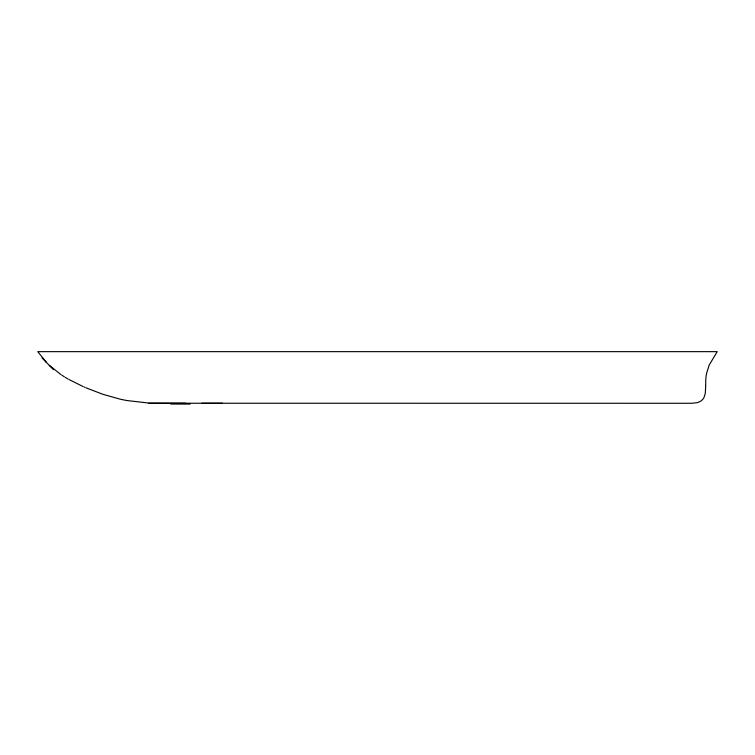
<?xml version="1.0" encoding="UTF-8"?>
<svg xmlns="http://www.w3.org/2000/svg" width="755" height="755" viewBox="0 0 755 755"><rect width="100%" height="100%" fill="white"/><g stroke="black" fill="none" stroke-linecap="round" stroke-linejoin="round"><path stroke-width="1.13" d="M705.698 385.541L705.727 381.417A42.62 42.601 -82.1 0 1 706.614 373.225L709.266 364.891L717.25 351.651L37.75 351.651L46.376 362.325M705.698 386.06L705.293 393.251L703.943 397.649A8.72 8.72 0 0 1 703.094 398.933L702.046 400.065A10.636 10.636 0 0 1 700.395 401.301L698.535 402.217A13.297 13.297 0 0 1 697.063 402.689L691.438 403.274L148.924 403.245M201.821 403.255L222.432 403.236M185.853 403.255L149.726 403.17L127.17 400.565A189.467 189.439 9.2 0 1 120.271 399.197L102.803 394.27L86.042 387.834M84.107 386.994L85.07 387.419M83.135 386.56L68.969 379.51M68.044 378.991L65.317 377.387M64.42 376.83L61.75 375.122M60.872 374.537L49.339 365.326M53.445 369.676L42.044 357.964M190.137 404.076A141.864 3.473 -0.5 0 1 170.668 404.019"/></g></svg>
